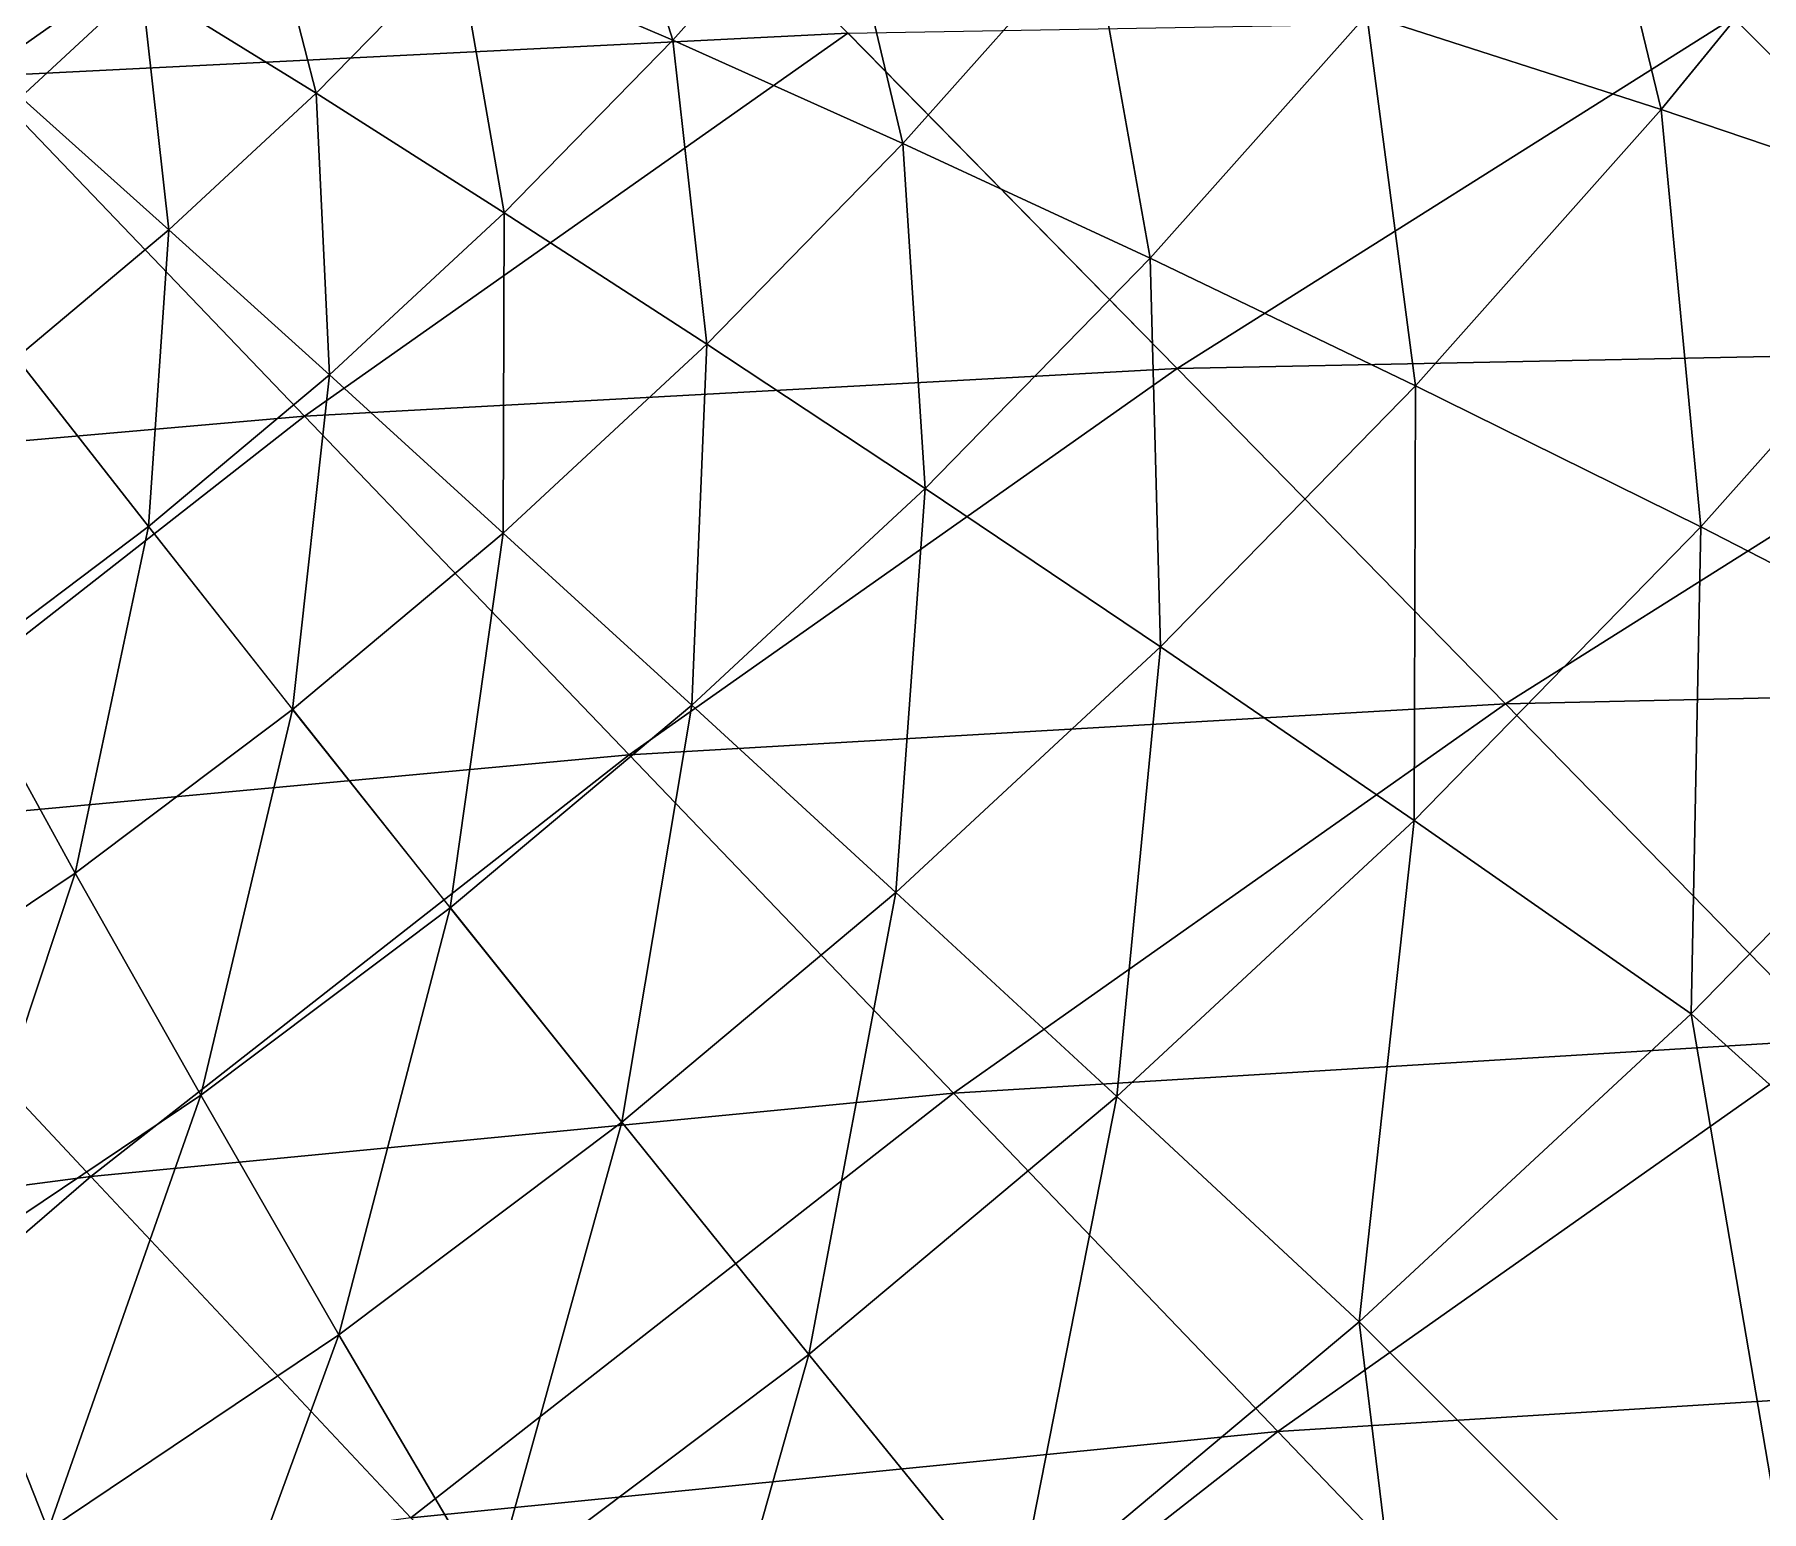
# Model space of a CAD drawing. Extents: x -232 to 179, y -162 to 161.
# Drawn here: x -87.33 to -68.87, y 77.34 to 93.13 of the extents above; entities that cross this region are included whole.
import ezdxf

# ---------------------------------------------------------------- set-up
doc = ezdxf.new("R2010")
doc.units = 0
doc.header["$MEASUREMENT"] = 0

msp = doc.modelspace()

# ---------------------------------------------------------------- linework, layer by layer
for points in [[(-91.42600999999999, 96.32970999999999, -728.5199), (-82.17359, 96.74255, -721.63666), (-87.92804, 92.68334, -720.7978), (-87.92794, 92.68344, -720.79767)], [(-78.63614, 93.1501, -714.08514), (-87.92804, 92.68334, -720.7978), (-82.17359, 96.74255, -721.63666), (-82.17349, 96.74265, -721.6365400000001)], [(-69.9369, 92.33062, -911.9938), (-70.848404, 96.08774, -906.7413), (-73.085594, 93.34540600000001, -907.08954), (-73.085495, 93.345505, -907.0894)], [(-70.848404, 96.08774, -906.7413), (-69.9369, 92.33062, -911.9938), (-67.39996, 95.440384, -911.5989), (-67.39986400000001, 95.44048000000001, -911.59875)], [(-80.50746, 93.07311999999999, -897.6823), (-81.34057, 95.70136, -892.81555), (-82.80252, 94.058655, -892.9566699999999), (-82.80242, 94.05875400000001, -892.95654)], [(-81.34057, 95.70136, -892.81555), (-80.50746, 93.07311999999999, -897.6823), (-78.77168, 95.02351, -897.5148300000001), (-78.77158, 95.02360999999999, -897.5147)], [(-66.559265, 91.18693, -916.99817), (-67.39996, 95.440384, -911.5989), (-69.9369, 92.33062, -911.9938), (-69.9368, 92.33072, -911.99365)], [(-84.32006, 92.50500500000001, -893.0153), (-84.942444, 94.93354000000001, -888.2742), (-86.1861, 93.66029, -888.3222699999999), (-86.186, 93.66039, -888.32214)], [(-84.942444, 94.93354000000001, -888.2742), (-84.32006, 92.50500500000001, -893.0153), (-82.80252, 94.058655, -892.9566699999999), (-82.80242, 94.05875400000001, -892.95654)], [(-78.045525, 91.96999, -902.46326), (-78.77168, 95.02351, -897.5148300000001), (-80.50746, 93.07311999999999, -897.6823), (-80.50735999999999, 93.07321999999999, -897.6822)], [(-78.77168, 95.02351, -897.5148300000001), (-78.045525, 91.96999, -902.46326), (-76.02490999999999, 94.24044, -902.2683), (-76.02481, 94.24054, -902.2682)], [(-87.9167, 94.701385, -883.6618699999999), (-87.47621, 92.46259, -888.3008), (-86.1861, 93.66029, -888.3222699999999), (-86.186, 93.66039, -888.32214)], [(-75.40321999999999, 90.74123, -907.3132), (-76.02490999999999, 94.24044, -902.2683), (-78.045525, 91.96999, -902.46326), (-78.045425, 91.97009, -902.4631300000001)], [(-76.02490999999999, 94.24044, -902.2683), (-75.40321999999999, 90.74123, -907.3132), (-73.085594, 93.34540600000001, -907.08954), (-73.085495, 93.345505, -907.0894)], [(-82.309235, 91.22848499999999, -897.75195), (-82.80252, 94.058655, -892.9566699999999), (-84.32006, 92.50500500000001, -893.0153), (-84.31996, 92.505104, -893.0152)], [(-82.80252, 94.058655, -892.9566699999999), (-82.309235, 91.22848499999999, -897.75195), (-80.50746, 93.07311999999999, -897.6823), (-80.50735999999999, 93.07321999999999, -897.6822)], [(-85.89429, 91.04355, -892.98914), (-86.1861, 93.66029, -888.3222699999999), (-87.47621, 92.46259, -888.3008), (-87.47610999999999, 92.46269000000001, -888.30066)], [(-86.1861, 93.66029, -888.3222699999999), (-85.89429, 91.04355, -892.98914), (-84.32006, 92.50500500000001, -893.0153), (-84.31996, 92.505104, -893.0152)], [(-78.63614, 93.1501, -714.08514), (-69.16415400000001, 93.31235, -707.808), (-75.11426999999999, 89.5634, -706.6809), (-75.114174, 89.5635, -706.6808)], [(-72.56504, 89.37753000000001, -912.2474), (-73.085594, 93.34540600000001, -907.08954), (-75.40321999999999, 90.74123, -907.3132), (-75.40312, 90.741325, -907.31305)], [(-65.60806, 89.75428000000001, -700.5461), (-75.11426999999999, 89.5634, -706.6809), (-69.16415400000001, 93.31235, -707.808), (-69.164055, 93.31245, -707.80786)], [(-73.085594, 93.34540600000001, -907.08954), (-72.56504, 89.37753000000001, -912.2474), (-69.9369, 92.33062, -911.9938), (-69.9368, 92.33072, -911.99365)], [(-69.16415400000001, 93.31235, -707.808), (-59.534866, 93.137054, -701.95355), (-65.60806, 89.75428000000001, -700.5461), (-65.60795999999999, 89.75438, -700.5459599999999)], [(-87.92804, 92.68334, -720.7978), (-78.63614, 93.1501, -714.08514), (-84.44543, 89.052216, -713.2383), (-84.44533, 89.05231500000001, -713.23816)], [(-75.11426999999999, 89.5634, -706.6809), (-84.44543, 89.052216, -713.2383), (-78.63614, 93.1501, -714.08514), (-78.63604000000001, 93.1502, -714.085)], [(-80.14296, 89.82265500000001, -902.5444), (-80.50746, 93.07311999999999, -897.6823), (-82.309235, 91.22848499999999, -897.75195), (-82.309135, 91.228584, -897.75183)], [(-80.50746, 93.07311999999999, -897.6823), (-80.14296, 89.82265500000001, -902.5444), (-78.045525, 91.96999, -902.46326), (-78.045425, 91.97009, -902.4631300000001)], [(-84.44543, 89.052216, -713.2383), (-93.58324, 88.25435, -720.22815), (-87.92804, 92.68334, -720.7978), (-87.92794, 92.68344, -720.79767)], [(-87.47621, 92.46259, -888.3008), (-87.52384, 89.678055, -892.8767), (-85.89429, 91.04355, -892.98914), (-85.89419000000001, 91.04365, -892.9889999999999)], [(-84.178314, 89.493286, -897.7209), (-84.32006, 92.50500500000001, -893.0153), (-85.89429, 91.04355, -892.98914), (-85.89419000000001, 91.04365, -892.9889999999999)], [(-84.32006, 92.50500500000001, -893.0153), (-84.178314, 89.493286, -897.7209), (-82.309235, 91.22848499999999, -897.75195), (-82.309135, 91.228584, -897.75183)], [(-69.513, 87.868004, -917.2832), (-69.9369, 92.33062, -911.9938), (-72.56504, 89.37753000000001, -912.2474), (-72.56494, 89.37763000000001, -912.24725)], [(-69.9369, 92.33062, -911.9938), (-69.513, 87.868004, -917.2832), (-66.559265, 91.18693, -916.99817), (-66.559166, 91.18703000000001, -916.99805)], [(-77.80896, 88.27826, -907.4061), (-78.045525, 91.96999, -902.46326), (-80.14296, 89.82265500000001, -902.5444), (-80.14286, 89.822754, -902.54425)], [(-78.045525, 91.96999, -902.46326), (-77.80896, 88.27826, -907.4061), (-75.40321999999999, 90.74123, -907.3132), (-75.40312, 90.741325, -907.31305)], [(-82.31875, 87.80273000000001, -902.5082), (-82.309235, 91.22848499999999, -897.75195), (-84.178314, 89.493286, -897.7209), (-84.17821500000001, 89.493385, -897.7207599999999)], [(-82.309235, 91.22848499999999, -897.75195), (-82.31875, 87.80273000000001, -902.5082), (-80.14296, 89.82265500000001, -902.5444), (-80.14286, 89.822754, -902.54425)], [(-86.11309, 87.87204, -897.5874), (-85.89429, 91.04355, -892.98914), (-87.52384, 89.678055, -892.8767), (-87.52374, 89.678154, -892.8766)], [(-85.89429, 91.04355, -892.98914), (-86.11309, 87.87204, -897.5874), (-84.178314, 89.493286, -897.7209), (-84.17821500000001, 89.493385, -897.7207599999999)], [(-66.198425, 86.16385, -922.34546), (-66.559265, 91.18693, -916.99817), (-69.513, 87.868004, -917.2832), (-69.5129, 87.8681, -917.2831)], [(-75.29311, 86.58455, -912.35284), (-75.40321999999999, 90.74123, -907.3132), (-77.80896, 88.27826, -907.4061), (-77.80886, 88.27835999999999, -907.4060000000001)], [(-75.40321999999999, 90.74123, -907.3132), (-75.29311, 86.58455, -912.35284), (-72.56504, 89.37753000000001, -912.2474), (-72.56494, 89.37763000000001, -912.24725)], [(-80.30456, 85.96141999999999, -907.3647), (-80.14296, 89.82265500000001, -902.5444), (-82.31875, 87.80273000000001, -902.5082), (-82.31865, 87.802826, -902.50806)], [(-80.14296, 89.82265500000001, -902.5444), (-80.30456, 85.96141999999999, -907.3647), (-77.80896, 88.27826, -907.4061), (-77.80886, 88.27835999999999, -907.4060000000001)], [(-75.11426999999999, 89.5634, -706.6809), (-65.60806, 89.75428000000001, -700.5461), (-71.60271999999999, 85.977264, -699.4105), (-71.60262, 85.97736, -699.4104)], [(-62.062637, 86.18855, -693.4047), (-71.60271999999999, 85.977264, -699.4105), (-65.60806, 89.75428000000001, -700.5461), (-65.60795999999999, 89.75438, -700.5459599999999)], [(-87.52384, 89.678055, -892.8767), (-88.10995, 86.36963, -897.35065), (-86.11309, 87.87204, -897.5874), (-86.11299, 87.87214, -897.5873)], [(-84.44543, 89.052216, -713.2383), (-75.11426999999999, 89.5634, -706.6809), (-80.97283, 85.430756, -705.8268400000001), (-80.97273, 85.43085500000001, -705.8267)], [(-71.60271999999999, 85.977264, -699.4105), (-80.97283, 85.430756, -705.8268400000001), (-75.11426999999999, 89.5634, -706.6809), (-75.114174, 89.5635, -706.6808)], [(-84.57101, 85.915436, -902.3528), (-84.178314, 89.493286, -897.7209), (-86.11309, 87.87204, -897.5874), (-86.11299, 87.87214, -897.5873)], [(-84.178314, 89.493286, -897.7209), (-84.57101, 85.915436, -902.3528), (-82.31875, 87.80273000000001, -902.5082), (-82.31865, 87.802826, -902.50806)], [(-72.579025, 84.729034, -917.4017), (-72.56504, 89.37753000000001, -912.2474), (-75.29311, 86.58455, -912.35284), (-75.293015, 86.58465, -912.3527)], [(-72.56504, 89.37753000000001, -912.2474), (-72.579025, 84.729034, -917.4017), (-69.513, 87.868004, -917.2832), (-69.5129, 87.8681, -917.2831)], [(-93.58324, 88.25435, -720.22815), (-84.44543, 89.052216, -713.2383), (-90.15451999999999, 84.58099, -712.6632), (-90.15442, 84.58109, -712.6631)], [(-80.97283, 85.430756, -705.8268400000001), (-90.15451999999999, 84.58099, -712.6632), (-84.44543, 89.052216, -713.2383), (-84.44533, 89.05231500000001, -713.23816)], [(-78.12309, 83.95729, -912.3058), (-77.80896, 88.27826, -907.4061), (-80.30456, 85.96141999999999, -907.3647), (-80.30445999999999, 85.96152, -907.36456)], [(-77.80896, 88.27826, -907.4061), (-78.12309, 83.95729, -912.3058), (-75.29311, 86.58455, -912.35284), (-75.293015, 86.58465, -912.3527)], [(-86.89553000000001, 84.1665, -902.0772), (-86.11309, 87.87204, -897.5874), (-88.10995, 86.36963, -897.35065), (-88.10985, 86.36973, -897.3505)], [(-86.11309, 87.87204, -897.5874), (-86.89553000000001, 84.1665, -902.0772), (-84.57101, 85.915436, -902.3528), (-84.57091, 85.91553499999999, -902.35266)], [(-82.88788000000001, 83.796715, -907.18646), (-82.31875, 87.80273000000001, -902.5082), (-84.57101, 85.915436, -902.3528), (-84.57091, 85.91553499999999, -902.35266)], [(-82.31875, 87.80273000000001, -902.5082), (-82.88788000000001, 83.796715, -907.18646), (-80.30456, 85.96141999999999, -907.3647), (-80.30445999999999, 85.96152, -907.36456)], [(-69.61844, 82.66246, -922.47766), (-69.513, 87.868004, -917.2832), (-72.579025, 84.729034, -917.4017), (-72.578926, 84.72913, -917.40155)], [(-69.513, 87.868004, -917.2832), (-69.61844, 82.66246, -922.47766), (-66.198425, 86.16385, -922.34546), (-66.198326, 86.16395, -922.3453400000001)], [(-75.75958, 81.7763, -917.3488), (-75.29311, 86.58455, -912.35284), (-78.12309, 83.95729, -912.3058), (-78.12299, 83.95739, -912.30566)], [(-75.29311, 86.58455, -912.35284), (-75.75958, 81.7763, -917.3488), (-72.579025, 84.729034, -917.4017), (-72.578926, 84.72913, -917.40155)], [(-88.10995, 86.36963, -897.35065), (-89.28641, 82.56173000000001, -901.6813), (-86.89553000000001, 84.1665, -902.0772), (-86.89543, 84.166595, -902.0771)], [(-71.60271999999999, 85.977264, -699.4105), (-62.062637, 86.18855, -693.4047), (-68.096535, 82.38682, -692.2617), (-68.096436, 82.38691999999999, -692.2616)], [(-64.39386, 77.950455, -920.6311), (-66.198425, 86.16385, -922.34546), (-69.61844, 82.66246, -922.47766), (-69.61834, 82.66256, -922.4775400000001)], [(-85.554085, 81.790695, -906.87036), (-84.57101, 85.915436, -902.3528), (-86.89553000000001, 84.1665, -902.0772), (-86.89543, 84.166595, -902.0771)], [(-84.57101, 85.915436, -902.3528), (-85.554085, 81.790695, -906.87036), (-82.88788000000001, 83.796715, -907.18646), (-82.88778, 83.796814, -907.1863400000001)], [(-81.052536, 81.50255, -912.10364), (-80.30456, 85.96141999999999, -907.3647), (-82.88788000000001, 83.796715, -907.18646), (-82.88778, 83.796814, -907.1863400000001)], [(-80.30456, 85.96141999999999, -907.3647), (-81.052536, 81.50255, -912.10364), (-78.12309, 83.95729, -912.3058), (-78.12299, 83.95739, -912.30566)], [(-80.97283, 85.430756, -705.8268400000001), (-71.60271999999999, 85.977264, -699.4105), (-77.50514, 81.81368, -698.5501), (-77.50504000000001, 81.81378000000001, -698.55)], [(-68.096535, 82.38682, -692.2617), (-77.50514, 81.81368, -698.5501), (-71.60271999999999, 85.977264, -699.4105), (-71.60262, 85.97736, -699.4104)], [(-90.15451999999999, 84.58099, -712.6632), (-80.97283, 85.430756, -705.8268400000001), (-86.73033000000001, 80.92163000000001, -705.2469), (-86.73023, 80.92173000000001, -705.24677)], [(-77.50514, 81.81368, -698.5501), (-86.73033000000001, 80.92163000000001, -705.2469), (-80.97283, 85.430756, -705.8268400000001), (-80.97273, 85.43085500000001, -705.8267)], [(-86.73033000000001, 80.92163000000001, -705.2469), (-95.76024, 79.74207, -712.3584599999999), (-90.15451999999999, 84.58099, -712.6632), (-90.15442, 84.58109, -712.6631)], [(-73.16620999999999, 79.36882, -922.4187), (-72.579025, 84.729034, -917.4017), (-75.75958, 81.7763, -917.3488), (-75.75948000000001, 81.7764, -917.3487)], [(-72.579025, 84.729034, -917.4017), (-73.16620999999999, 79.36882, -922.4187), (-69.61844, 82.66246, -922.47766), (-69.61834, 82.66256, -922.4775400000001)], [(-88.29639399999999, 79.95005, -906.41626), (-86.89553000000001, 84.1665, -902.0772), (-89.28641, 82.56173000000001, -901.6813), (-89.28631, 82.56183, -901.68115)], [(-86.89553000000001, 84.1665, -902.0772), (-88.29639399999999, 79.95005, -906.41626), (-85.554085, 81.790695, -906.87036), (-85.553986, 81.79079399999999, -906.8702400000001)], [(-79.05193, 79.01746, -917.1216400000001), (-78.12309, 83.95729, -912.3058), (-81.052536, 81.50255, -912.10364), (-81.05244, 81.50265, -912.1035)], [(-78.12309, 83.95729, -912.3058), (-79.05193, 79.01746, -917.1216400000001), (-75.75958, 81.7763, -917.3488), (-75.75948000000001, 81.7764, -917.3487)], [(-84.07597, 79.22775, -911.7452), (-82.88788000000001, 83.796715, -907.18646), (-85.554085, 81.790695, -906.87036), (-85.553986, 81.79079399999999, -906.8702400000001)], [(-82.88788000000001, 83.796715, -907.18646), (-84.07597, 79.22775, -911.7452), (-81.052536, 81.50255, -912.10364), (-81.05244, 81.50265, -912.1035)], [(-68.20875500000001, 74.40883000000001, -920.5676), (-69.61844, 82.66246, -922.47766), (-73.16620999999999, 79.36882, -922.4187), (-73.16611, 79.36891999999999, -922.4186)], [(-69.61844, 82.66246, -922.47766), (-68.20875500000001, 74.40883000000001, -920.5676), (-64.39386, 77.950455, -920.6311), (-64.39376, 77.950554, -920.6310000000001)], [(-77.50514, 81.81368, -698.5501), (-68.096535, 82.38682, -692.2617), (-74.03758, 78.195984, -691.3956), (-74.03748, 78.19608000000001, -691.3955)], [(-64.59096, 78.78735, -685.2230000000001), (-74.03758, 78.195984, -691.3956), (-68.096535, 82.38682, -692.2617), (-68.096436, 82.38691999999999, -692.2616)], [(-86.73033000000001, 80.92163000000001, -705.2469), (-77.50514, 81.81368, -698.5501), (-83.30575999999999, 77.2708, -697.9657599999999), (-83.30566400000001, 77.2709, -697.96564)], [(-74.03758, 78.195984, -691.3956), (-83.30575999999999, 77.2708, -697.9657599999999), (-77.50514, 81.81368, -698.5501), (-77.50504000000001, 81.81378000000001, -698.55)], [(-87.18571, 77.140495, -911.2302), (-85.554085, 81.790695, -906.87036), (-88.29639399999999, 79.95005, -906.41626), (-88.296295, 79.95015, -906.41614)], [(-85.554085, 81.790695, -906.87036), (-87.18571, 77.140495, -911.2302), (-84.07597, 79.22775, -911.7452), (-84.075874, 79.22785, -911.74506)], [(-76.83868000000001, 76.29146, -922.16534), (-75.75958, 81.7763, -917.3488), (-79.05193, 79.01746, -917.1216400000001), (-79.051834, 79.01756, -917.1215)], [(-75.75958, 81.7763, -917.3488), (-76.83868000000001, 76.29146, -922.16534), (-73.16620999999999, 79.36882, -922.4187), (-73.16611, 79.36891999999999, -922.4186)], [(-82.44991, 76.46086, -916.71875), (-81.052536, 81.50255, -912.10364), (-84.07597, 79.22775, -911.7452), (-84.075874, 79.22785, -911.74506)], [(-81.052536, 81.50255, -912.10364), (-82.44991, 76.46086, -916.71875), (-79.05193, 79.01746, -917.1216400000001), (-79.051834, 79.01756, -917.1215)], [(-95.76024, 79.74207, -712.3584599999999), (-86.73033000000001, 80.92163000000001, -705.2469), (-92.3836, 76.04167, -704.9395), (-92.3835, 76.04177, -704.9394)], [(-83.30575999999999, 77.2708, -697.9657599999999), (-92.3836, 76.04167, -704.9395), (-86.73033000000001, 80.92163000000001, -705.2469), (-86.73023, 80.92173000000001, -705.24677)], [(-88.29639399999999, 79.95005, -906.41626), (-90.372475, 75.24826, -910.5596300000001), (-87.18571, 77.140495, -911.2302), (-87.18561, 77.140594, -911.2301)], [(-85.94489, 74.11503, -916.14), (-84.07597, 79.22775, -911.7452), (-87.18571, 77.140495, -911.2302), (-87.18561, 77.140594, -911.2301)], [(-84.07597, 79.22775, -911.7452), (-85.94489, 74.11503, -916.14), (-82.44991, 76.46086, -916.71875), (-82.449814, 76.46096, -916.7186)], [(-72.15774499999999, 71.09976, -920.2951699999999), (-73.16620999999999, 79.36882, -922.4187), (-76.83868000000001, 76.29146, -922.16534), (-76.83858000000001, 76.29156, -922.1652)], [(-73.16620999999999, 79.36882, -922.4187), (-72.15774499999999, 71.09976, -920.2951699999999), (-68.20875500000001, 74.40883000000001, -920.5676), (-68.20866, 74.40893, -920.5675)], [(-80.628975, 73.43969, -921.71594), (-79.05193, 79.01746, -917.1216400000001), (-82.44991, 76.46086, -916.71875), (-82.449814, 76.46096, -916.7186)], [(-79.05193, 79.01746, -917.1216400000001), (-80.628975, 73.43969, -921.71594), (-76.83868000000001, 76.29146, -922.16534), (-76.83858000000001, 76.29156, -922.1652)], [(-74.03758, 78.195984, -691.3956), (-64.59096, 78.78735, -685.2230000000001), (-70.56551999999999, 74.57287600000001, -684.35205), (-70.56541999999999, 74.572975, -684.3519)], [(-61.08143, 75.174324, -678.2838), (-70.56551999999999, 74.57287600000001, -684.35205), (-64.59096, 78.78735, -685.2230000000001), (-64.59085999999999, 78.78745, -685.2229)], [(-83.30575999999999, 77.2708, -697.9657599999999), (-74.03758, 78.195984, -691.3956), (-79.87615, 73.623375, -690.8075), (-79.87605, 73.623474, -690.8074)], [(-70.56551999999999, 74.57287600000001, -684.35205), (-79.87615, 73.623375, -690.8075), (-74.03758, 78.195984, -691.3956), (-74.03748, 78.19608000000001, -691.3955)]]:
    msp.add_3dface(points)

doc.saveas('drawing.dxf')
